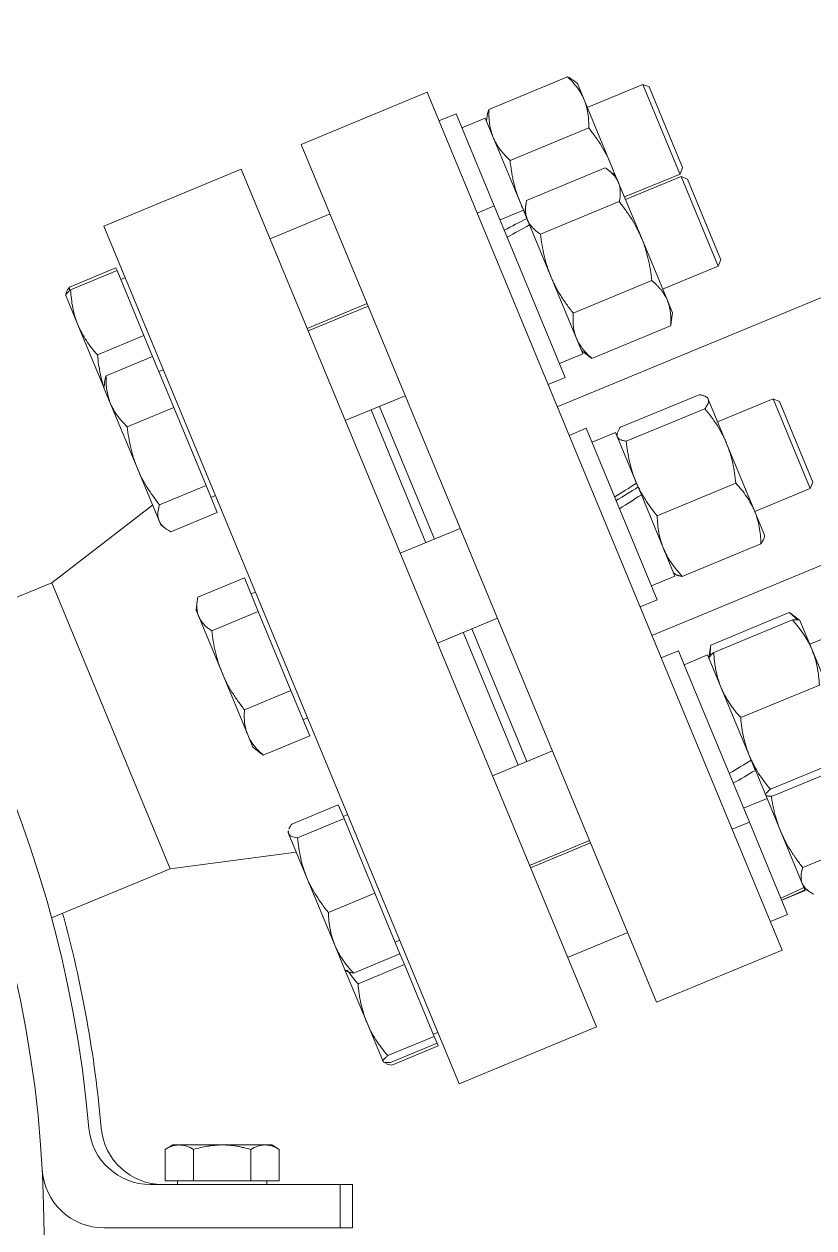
# Model space of a CAD drawing. Header units: millimetres. Extents: x 0 to 2970, y 0 to 2245.
# Drawn here: x 2139.5 to 2267.1, y 1639.2 to 1833.7 of the extents above; entities that cross this region are included whole.
import ezdxf

# ---------------------------------------------------------------- set-up
doc = ezdxf.new("R2010")
doc.units = ezdxf.units.MM
doc.layers.add('1', color=7, linetype='Continuous', true_color=0xffffff)
doc.layers.add('2', color=7, linetype='Continuous', true_color=0xffffff)

msp = doc.modelspace()

# ---------------------------------------------------------------- linework, layer by layer
at = {"layer": '1', "color": 7, "linetype": 'Continuous', "lineweight": 18}
for p, q in [((2227.31, 1825.15), (2214.61, 1819.88)), ((2228.93, 1824.05), (2228.23, 1824.59)), ((2184.29, 1814.22), (2204.62, 1822.64)), ((2262.02, 1684.05), (2204.62, 1822.64)), ((2228.93, 1824.05), (2230.02, 1821.42)), ((2239.5, 1823.92), (2230.52, 1820.2)), ((2240.52, 1823.5), (2239.5, 1823.92)), ((2239.5, 1823.92), (2245.49, 1809.46)), ((2245.91, 1810.48), (2240.52, 1823.5)), ((2234.34, 1810.99), (2230.02, 1821.42)), ((2209.31, 1819.16), (2206.53, 1818.02)), ((2215.47, 1804.28), (2209.31, 1819.16)), ((2214.36, 1818.84), (2214.24, 1817.96)), ((2214.03, 1818.47), (2210.24, 1816.9)), ((2214.03, 1818.47), (2220.2, 1803.57)), ((2230.74, 1816.88), (2218.03, 1811.62)), ((2241.7, 1675.64), (2184.29, 1814.22)), ((2235.1, 1809.16), (2234.34, 1810.99)), ((2152.42, 1801.01), (2174.59, 1810.2)), ((2232, 1671.62), (2174.59, 1810.2)), ((2174.59, 1810.2), (2232, 1671.62)), ((2233.41, 1810.42), (2220.7, 1805.16)), ((2235.1, 1809.16), (2233.92, 1810.07)), ((2235.1, 1809.16), (2235.53, 1808.11)), ((2236.52, 1805.72), (2245.5, 1809.43)), ((2245.66, 1809.04), (2236.69, 1805.32)), ((2245.49, 1809.46), (2245.5, 1809.43)), ((2245.5, 1809.43), (2245.92, 1810.46)), ((2246.69, 1808.62), (2245.66, 1809.04)), ((2251.66, 1794.55), (2245.66, 1809.04)), ((2245.92, 1810.46), (2245.91, 1810.48)), ((2239.31, 1799), (2235.53, 1808.11)), ((2246.69, 1808.62), (2252.09, 1795.58)), ((2235.67, 1804.97), (2222.96, 1799.7)), ((2309.28, 1806.46), (2233.06, 1774.88)), ((2215.47, 1804.28), (2212.7, 1803.13)), ((2226.95, 1776.57), (2215.47, 1804.28)), ((2220.2, 1803.59), (2216.41, 1802.02)), ((2220.75, 1802.24), (2220.2, 1803.59)), ((2220.6, 1804.55), (2220.41, 1803.08)), ((2188.95, 1802.98), (2179.25, 1798.97)), ((2220.75, 1802.24), (2220.92, 1801.83)), ((2221.18, 1801.2), (2220.92, 1801.83)), ((2229.8, 1780.4), (2221.18, 1801.2)), ((2209.82, 1662.43), (2152.42, 1801.01)), ((2209.82, 1662.43), (2152.42, 1801.01)), ((2243.46, 1788.97), (2239.31, 1799)), ((2251.66, 1794.55), (2252.09, 1795.58)), ((2146.84, 1791.16), (2154.35, 1794.27)), ((2147.02, 1790.71), (2154.53, 1793.82)), ((2154.35, 1794.27), (2154.53, 1793.82)), ((2154.53, 1793.82), (2158.88, 1783.32)), ((2242.69, 1790.83), (2251.66, 1794.55)), ((2155.87, 1792.7), (2155.13, 1792.39)), ((2240.96, 1792.21), (2228.25, 1786.95)), ((2146.25, 1789.85), (2146.24, 1789.8)), ((2146.24, 1789.8), (2148.21, 1785.05)), ((2146.28, 1790.05), (2146.25, 1789.85)), ((2185.25, 1784.48), (2194.95, 1788.5)), ((2195.11, 1788.1), (2185.41, 1784.08)), ((2244.28, 1786.99), (2243.46, 1788.97)), ((2244.09, 1785.52), (2244.28, 1786.99)), ((2148.21, 1785.05), (2152.43, 1774.85)), ((2243.98, 1784.91), (2231.27, 1779.65)), ((2151.37, 1780.21), (2158.88, 1783.32)), ((2158.88, 1783.32), (2160.28, 1779.95)), ((2152.77, 1776.84), (2160.28, 1779.95)), ((2160.28, 1779.95), (2163.7, 1771.71)), ((2226.01, 1778.83), (2229.8, 1780.4)), ((2229.59, 1780.91), (2230.77, 1780)), ((2162.03, 1777.82), (2161.29, 1777.51)), ((2152.53, 1775.81), (2152.41, 1774.91)), ((2224.18, 1775.42), (2226.95, 1776.57)), ((2152.41, 1774.91), (2153.49, 1772.31)), ((2233.06, 1774.88), (2225.67, 1771.82)), ((2153.49, 1772.31), (2157.81, 1761.88)), ((2191.41, 1769.59), (2201.11, 1773.61)), ((2248.59, 1773.78), (2235.88, 1768.52)), ((2253.02, 1765.9), (2250.05, 1773.06)), ((2260.55, 1773.11), (2251.57, 1769.39)), ((2261.57, 1772.68), (2260.55, 1773.11)), ((2266.55, 1758.62), (2260.55, 1773.11)), ((2261.57, 1772.68), (2266.97, 1759.65)), ((2156.19, 1768.6), (2163.7, 1771.71)), ((2163.7, 1771.71), (2168.92, 1759.1)), ((2195.57, 1771.32), (2204.45, 1749.87)), ((2196.96, 1771.89), (2205.84, 1750.45)), ((2249.53, 1771.51), (2236.82, 1766.25)), ((2230.35, 1768.35), (2227.58, 1767.2)), ((2241.83, 1740.64), (2230.35, 1768.35)), ((2324.59, 1769.5), (2248.37, 1737.93)), ((2235.08, 1767.66), (2231.29, 1766.09)), ((2238.47, 1759.48), (2235.08, 1767.66)), ((2235.32, 1767.37), (2235.29, 1767.15)), ((2257.54, 1754.99), (2253.02, 1765.9)), ((2157.81, 1761.88), (2161.32, 1753.4)), ((2161.41, 1755.99), (2168.92, 1759.1)), ((2168.92, 1759.1), (2170.72, 1754.74)), ((2238.47, 1759.48), (2238.5, 1759.4)), ((2239.25, 1757.6), (2238.5, 1759.4)), ((2254.52, 1759.46), (2241.81, 1754.2)), ((2257.57, 1754.9), (2266.55, 1758.62)), ((2266.55, 1758.62), (2266.97, 1759.65)), ((2169.71, 1757.19), (2170.45, 1757.49)), ((2244.68, 1744.47), (2239.25, 1757.6)), ((2143.97, 1743.4), (2160.28, 1755.91)), ((2163.21, 1751.63), (2170.72, 1754.74)), ((2259.16, 1751.06), (2257.54, 1754.99)), ((2161.59, 1752.74), (2161.32, 1753.4)), ((2161.59, 1752.74), (2162.31, 1752.19)), ((2210, 1752.17), (2200.29, 1748.15)), ((2259.13, 1750.84), (2259.16, 1751.06)), ((2258.57, 1749.69), (2245.86, 1744.43)), ((2244.47, 1744.98), (2244.65, 1744.84)), ((2163.11, 1697.2), (2143.97, 1743.4)), ((2167.59, 1741.06), (2175.1, 1744.17)), ((2175.1, 1744.17), (2177.35, 1738.74)), ((2240.9, 1742.9), (2244.68, 1744.47)), ((2176.91, 1741.89), (2176.17, 1741.58)), ((2167.48, 1740.44), (2167.29, 1738.98)), ((2167.72, 1737.94), (2167.29, 1738.98)), ((2239.06, 1739.49), (2241.83, 1740.64)), ((2167.72, 1737.94), (2171.49, 1728.84)), ((2169.84, 1735.63), (2177.35, 1738.74)), ((2177.35, 1738.74), (2182.63, 1725.99)), ((2206.3, 1733.66), (2216, 1737.68)), ((2248.37, 1737.93), (2240.97, 1734.87)), ((2263.16, 1738.6), (2250.46, 1733.33)), ((2263.67, 1737.39), (2250.96, 1732.12)), ((2264.86, 1737.3), (2263.43, 1738.4)), ((2266.83, 1732.54), (2264.86, 1737.3)), ((2275.43, 1737.18), (2266.45, 1733.46)), ((2210.45, 1735.39), (2219.33, 1713.94)), ((2211.84, 1735.96), (2220.72, 1714.52)), ((2250.41, 1733.01), (2250.17, 1731.22)), ((2245.24, 1732.42), (2242.46, 1731.27)), ((2245.24, 1732.42), (2246.18, 1730.15)), ((2249.96, 1731.73), (2246.17, 1730.16)), ((2257.01, 1714.71), (2249.96, 1731.73)), ((2271.41, 1721.49), (2266.83, 1732.54)), ((2246.18, 1730.15), (2256.72, 1704.7)), ((2171.49, 1728.84), (2175.65, 1718.8)), ((2175.12, 1722.88), (2182.63, 1725.99)), ((2182.63, 1725.99), (2185.67, 1718.66)), ((2268.02, 1726.87), (2255.31, 1721.61)), ((2184.59, 1721.25), (2185.33, 1721.56)), ((2175.65, 1718.8), (2176.48, 1716.81)), ((2178.16, 1715.55), (2185.67, 1718.66)), ((2176.48, 1716.81), (2177.64, 1715.92)), ((2224.88, 1716.24), (2215.18, 1712.22)), ((2257.56, 1713.39), (2257.01, 1714.71)), ((2272.82, 1715.29), (2260.11, 1710.03)), ((2273.26, 1714.23), (2260.55, 1708.96)), ((2257.56, 1713.39), (2257.68, 1713.09)), ((2259.57, 1708.54), (2257.68, 1713.09)), ((2255.78, 1706.97), (2259.57, 1708.54)), ((2265.52, 1694.17), (2259.57, 1708.54)), ((2182.77, 1704.41), (2190.28, 1707.52)), ((2190.28, 1707.52), (2191.21, 1705.28)), ((2191.8, 1705.96), (2191.06, 1705.65)), ((2183.7, 1702.17), (2191.21, 1705.28)), ((2191.21, 1705.28), (2196.2, 1693.24)), ((2253.94, 1703.56), (2256.72, 1704.7)), ((2256.72, 1704.7), (2262.88, 1689.82)), ((2182.21, 1703.3), (2182.17, 1703.05)), ((2182.25, 1702.88), (2182.17, 1703.05)), ((2182.25, 1702.88), (2185.2, 1695.74)), ((2278.05, 1702.65), (2265.34, 1697.39)), ((2221.18, 1697.73), (2230.88, 1701.75)), ((2231.04, 1701.36), (2221.34, 1697.34)), ((2163.11, 1697.2), (2183.49, 1699.88)), ((2185.2, 1695.74), (2189.72, 1684.83)), ((2265.52, 1694.17), (2265.69, 1693.76)), ((2265.52, 1694.16), (2266.22, 1693.63)), ((2188.69, 1690.13), (2196.2, 1693.24)), ((2196.2, 1693.24), (2200.25, 1683.45)), ((2261.94, 1692.09), (2265.73, 1693.65)), ((2265.73, 1693.65), (2265.69, 1693.76)), ((2260.11, 1688.67), (2262.88, 1689.82)), ((2227.34, 1682.85), (2237.05, 1686.87)), ((2189.72, 1684.83), (2191.36, 1680.88)), ((2199.48, 1685.32), (2200.21, 1685.63)), ((2192.74, 1680.34), (2200.25, 1683.45)), ((2200.25, 1683.45), (2200.98, 1681.7)), ((2241.7, 1675.64), (2262.02, 1684.05)), ((2191.36, 1680.88), (2191.56, 1680.73)), ((2191.36, 1680.88), (2194.88, 1672.38)), ((2193.47, 1678.59), (2200.98, 1681.7)), ((2200.98, 1681.7), (2205.78, 1670.1)), ((2194.88, 1672.38), (2197.51, 1666.04)), ((2209.82, 1662.43), (2232, 1671.62)), ((2198.27, 1666.99), (2205.78, 1670.1)), ((2198.72, 1665.9), (2206.23, 1669.01)), ((2205.64, 1670.44), (2206.38, 1670.75)), ((2205.78, 1670.1), (2206.23, 1669.01)), ((2206.23, 1669.01), (2206.42, 1668.56)), ((2198.91, 1665.45), (2206.42, 1668.56)), ((2197.52, 1666), (2197.56, 1665.97)), ((2163.52, 1652.56), (2162.28, 1651.84)), ((2162.28, 1651.84), (2162.28, 1646.76)), ((2163.52, 1652.56), (2164.59, 1652.56)), ((2171.52, 1652.56), (2164.59, 1652.56)), ((2166.9, 1651.84), (2166.9, 1646.76)), ((2178.44, 1652.56), (2171.52, 1652.56)), ((2176.13, 1651.84), (2176.13, 1646.76)), ((2179.52, 1652.56), (2178.44, 1652.56)), ((2180.75, 1651.84), (2179.52, 1652.56)), ((2180.75, 1651.84), (2180.75, 1646.76)), ((2190.57, 1646.16), (2159.94, 1646.16)), ((2166.9, 1646.76), (2162.28, 1646.76)), ((2164.28, 1646.76), (2164.28, 1646.16)), ((2176.13, 1646.76), (2166.9, 1646.76)), ((2180.75, 1646.76), (2176.13, 1646.76)), ((2178.75, 1646.16), (2178.75, 1646.76)), ((2192.57, 1646.16), (2190.57, 1646.16)), ((2190.57, 1639.16), (2190.57, 1646.16)), ((2192.57, 1639.16), (2192.57, 1646.16)), ((2152.43, 1639.16), (2190.57, 1639.16)), ((2190.57, 1639.16), (2192.57, 1639.16))]:
    msp.add_line(p, q, dxfattribs=at)
msp.add_circle((1955.23, 1638.16), 187.5, dxfattribs=at)
for centre, radius, start, end in [((1955.23, 1638.16), 195.5, 5.0251, 174.9749), ((1957.23, 1638.16), 195.5, 5.0251, 15.3814), ((2159.94, 1656.16), 10, 185.0251, 270), ((2161.94, 1656.16), 10, 185.0251, 270), ((2152.43, 1649.16), 10, 183.1928, 270)]:
    msp.add_arc(centre, radius, start, end, dxfattribs=at)
for centre, major_axis, ratio, start_param, end_param in [((2215.76, 1788.17), (62.87, 34.18), 0.141201, 1.414876, 1.472852), ((2226.66, 1792.68), (62.87, 34.18), 0.141201, 1.581212, 1.638909), ((2230.64, 1752.23), (61.01, 38.7), 0.026925, 1.4251, 1.483076), ((2230.64, 1752.23), (41.08, 26.05), 0.026925, 1.35583, 1.442618), ((2241.55, 1756.75), (61.01, 38.7), 0.026925, 1.591436, 1.649133), ((2245.52, 1716.3), (61.82, 36.72), 0.101424, 4.780787, 4.838763), ((2256.43, 1720.82), (61.82, 36.72), 0.101424, 4.61473, 4.672427), ((2251.69, 1701.42), (64.98, 29.12), 0.173993, 4.79044, 4.848416), ((2262.59, 1705.94), (64.98, 29.12), 0.173993, 4.624383, 4.68208)]:
    msp.add_ellipse(centre, major_axis=major_axis, ratio=ratio, start_param=start_param, end_param=end_param, dxfattribs=at)
for points in [[(2227.31, 1825.15), (2227.66, 1824.97), (2227.97, 1824.78), (2228.24, 1824.58)], [(2219.65, 1804.91), (2219.81, 1804.51), (2219.99, 1804.12), (2220.18, 1803.74)], [(2146.85, 1790.74), (2146.85, 1790.88), (2146.84, 1791.02), (2146.84, 1791.16)], [(2244.09, 1785.54), (2244.06, 1785.33), (2244.03, 1785.12), (2243.98, 1784.91)], [(2231.27, 1779.65), (2231.09, 1779.76), (2230.92, 1779.89), (2230.75, 1780.01)], [(2152.77, 1776.84), (2152.65, 1776.48), (2152.57, 1776.13), (2152.52, 1775.79)], [(2263.16, 1738.6), (2263.26, 1738.53), (2263.35, 1738.46), (2263.44, 1738.4)], [(2250.41, 1733), (2250.42, 1733.11), (2250.44, 1733.22), (2250.46, 1733.33)], [(2177.63, 1715.93), (2177.79, 1715.8), (2177.97, 1715.67), (2178.16, 1715.55)], [(2193.47, 1678.59), (2192.83, 1679.3), (2192.24, 1680.04), (2191.72, 1680.81)], [(2198.91, 1665.45), (2198.53, 1665.51), (2198.21, 1665.59), (2197.96, 1665.71)]]:
    msp.add_open_spline(points, degree=3, dxfattribs=at)
for points, knots in [([(2230.02, 1821.42), (2229.98, 1821.51), (2229.94, 1821.6), (2229.88, 1821.73), (2229.86, 1821.77), (2229.82, 1821.86), (2229.72, 1822.07), (2229.61, 1822.28), (2229.32, 1822.78), (2229.11, 1823.1), (2228.65, 1823.71), (2228.41, 1824.01), (2227.88, 1824.59), (2227.6, 1824.87), (2227.31, 1825.15)], [0, 0, 0, 0, 0.0625, 0.0625, 0.09375, 0.09375, 0.125, 0.25, 0.25, 0.5, 0.5, 0.75, 0.75, 1, 1, 1, 1]), ([(2230.74, 1816.88), (2230.76, 1817.68), (2230.73, 1818.47), (2230.56, 1819.61), (2230.48, 1819.98), (2230.28, 1820.71), (2230.16, 1821.07), (2230.02, 1821.42)], [0, 0, 0, 0, 0.5, 0.5, 0.75, 0.75, 1, 1, 1, 1]), ([(2214.35, 1818.82), (2214.37, 1818.94), (2214.39, 1819.06), (2214.46, 1819.41), (2214.53, 1819.64), (2214.61, 1819.88)], [0, 0, 0, 0, 0.345978, 0.345978, 1, 1, 1, 1]), ([(2214.61, 1819.88), (2214.58, 1819.08), (2214.62, 1818.3), (2214.79, 1817.16), (2214.86, 1816.78), (2215.06, 1816.05), (2215.18, 1815.69), (2215.33, 1815.34)], [0, 0, 0, 0, 0.5, 0.5, 0.75, 0.75, 1, 1, 1, 1]), ([(2234.34, 1810.99), (2234.12, 1811.52), (2233.88, 1812.04), (2233.35, 1813.06), (2233.06, 1813.56), (2232.61, 1814.3), (2232.37, 1814.66), (2232.13, 1815.02), (2231.96, 1815.26), (2231.88, 1815.38), (2231.45, 1815.97), (2231.1, 1816.43), (2230.74, 1816.88)], [0, 0, 0, 0, 0.25, 0.25, 0.5, 0.5, 0.625, 0.6875, 0.6875, 0.75, 0.75, 1, 1, 1, 1]), ([(2215.33, 1815.34), (2215.36, 1815.25), (2215.4, 1815.16), (2215.46, 1815.03), (2215.48, 1814.99), (2215.52, 1814.9), (2215.63, 1814.69), (2215.74, 1814.48), (2216.02, 1813.99), (2216.23, 1813.67), (2216.69, 1813.05), (2216.94, 1812.75), (2217.46, 1812.17), (2217.74, 1811.89), (2218.03, 1811.62)], [0, 0, 0, 0, 0.0625, 0.0625, 0.09375, 0.09375, 0.125, 0.25, 0.25, 0.5, 0.5, 0.75, 0.75, 1, 1, 1, 1]), ([(2218.03, 1811.62), (2218.09, 1811.04), (2218.17, 1810.47), (2218.29, 1809.75), (2218.31, 1809.61), (2218.36, 1809.32), (2218.44, 1808.89), (2218.53, 1808.47), (2218.73, 1807.63), (2218.88, 1807.07), (2219.23, 1805.98), (2219.43, 1805.44), (2219.65, 1804.91)], [0, 0, 0, 0, 0.25, 0.25, 0.3125, 0.3125, 0.375, 0.5, 0.5, 0.75, 0.75, 1, 1, 1, 1]), ([(2234.34, 1810.99), (2234.56, 1810.46), (2234.76, 1809.91), (2234.96, 1809.29), (2234.98, 1809.22), (2235.01, 1809.13), (2235.01, 1809.11), (2235.02, 1809.08)], [0, 0, 0, 0, 0.858323, 0.858323, 0.965613, 0.965613, 1, 1, 1, 1]), ([(2235.53, 1808.11), (2235.51, 1808.16), (2235.48, 1808.22), (2235.44, 1808.31), (2235.43, 1808.34), (2235.4, 1808.39), (2235.33, 1808.53), (2235.25, 1808.67), (2235.04, 1808.98), (2234.88, 1809.18), (2234.51, 1809.57), (2234.32, 1809.75), (2233.89, 1810.1), (2233.66, 1810.26), (2233.41, 1810.42)], [0, 0, 0, 0, 0.0625, 0.0625, 0.09375, 0.09375, 0.125, 0.25, 0.25, 0.5, 0.5, 0.75, 0.75, 1, 1, 1, 1]), ([(2235.67, 1804.97), (2235.79, 1805.54), (2235.85, 1806.09), (2235.83, 1806.88), (2235.8, 1807.14), (2235.7, 1807.63), (2235.63, 1807.87), (2235.53, 1808.11)], [0, 0, 0, 0, 0.5, 0.5, 0.75, 0.75, 1, 1, 1, 1]), ([(2220.7, 1805.16), (2220.59, 1804.59), (2220.52, 1804.04), (2220.55, 1803.25), (2220.58, 1802.99), (2220.68, 1802.49), (2220.75, 1802.25), (2220.84, 1802.02)], [0, 0, 0, 0, 0.5, 0.5, 0.75, 0.75, 1, 1, 1, 1]), ([(2239.31, 1799), (2239.25, 1799.13), (2239.19, 1799.27), (2239.1, 1799.47), (2239.07, 1799.54), (2239.01, 1799.67), (2238.86, 1800.01), (2238.7, 1800.33), (2238.3, 1801.11), (2238.01, 1801.62), (2237.4, 1802.61), (2237.07, 1803.09), (2236.39, 1804.04), (2236.04, 1804.51), (2235.67, 1804.97)], [0, 0, 0, 0, 0.0625, 0.0625, 0.09375, 0.09375, 0.125, 0.25, 0.25, 0.5, 0.5, 0.75, 0.75, 1, 1, 1, 1]), ([(2220.84, 1802.02), (2220.87, 1801.96), (2220.89, 1801.91), (2220.93, 1801.82), (2220.95, 1801.79), (2220.98, 1801.74), (2221.05, 1801.6), (2221.13, 1801.46), (2221.34, 1801.14), (2221.5, 1800.94), (2221.86, 1800.56), (2222.06, 1800.38), (2222.49, 1800.03), (2222.72, 1799.86), (2222.96, 1799.7)], [0, 0, 0, 0, 0.0625, 0.0625, 0.09375, 0.09375, 0.125, 0.25, 0.25, 0.5, 0.5, 0.75, 0.75, 1, 1, 1, 1]), ([(2222.96, 1799.7), (2223.09, 1798.53), (2223.28, 1797.38), (2223.68, 1795.68), (2223.84, 1795.12), (2224.19, 1794.01), (2224.39, 1793.46), (2224.62, 1792.91)], [0, 0, 0, 0, 0.5, 0.5, 0.75, 0.75, 1, 1, 1, 1]), ([(2240.96, 1792.21), (2240.83, 1793.38), (2240.64, 1794.53), (2240.24, 1796.23), (2240.09, 1796.79), (2239.73, 1797.91), (2239.53, 1798.46), (2239.31, 1799)], [0, 0, 0, 0, 0.5, 0.5, 0.75, 0.75, 1, 1, 1, 1]), ([(2224.62, 1792.91), (2224.67, 1792.78), (2224.73, 1792.64), (2224.82, 1792.44), (2224.85, 1792.37), (2224.91, 1792.24), (2225.06, 1791.91), (2225.22, 1791.58), (2225.63, 1790.8), (2225.91, 1790.29), (2226.53, 1789.3), (2226.85, 1788.82), (2227.53, 1787.87), (2227.88, 1787.4), (2228.25, 1786.95)], [0, 0, 0, 0, 0.0625, 0.0625, 0.09375, 0.09375, 0.125, 0.25, 0.25, 0.5, 0.5, 0.75, 0.75, 1, 1, 1, 1]), ([(2243.46, 1788.97), (2243.33, 1789.28), (2243.18, 1789.58), (2242.84, 1790.15), (2242.65, 1790.43), (2242.33, 1790.83), (2242.16, 1791.03), (2241.98, 1791.23), (2241.86, 1791.35), (2241.8, 1791.42), (2241.49, 1791.73), (2241.23, 1791.98), (2240.96, 1792.21)], [0, 0, 0, 0, 0.25, 0.25, 0.5, 0.5, 0.625, 0.6875, 0.6875, 0.75, 0.75, 1, 1, 1, 1]), ([(2147.02, 1790.71), (2146.89, 1790.61), (2146.77, 1790.5), (2146.64, 1790.38), (2146.62, 1790.36), (2146.57, 1790.31), (2146.5, 1790.25), (2146.45, 1790.18), (2146.34, 1790.06), (2146.3, 1789.99), (2146.25, 1789.86), (2146.24, 1789.8), (2146.26, 1789.76)], [0, 0, 0, 0, 0.25, 0.25, 0.3125, 0.3125, 0.375, 0.5, 0.5, 0.75, 0.75, 1, 1, 1, 1]), ([(2146.84, 1791.16), (2146.61, 1790.85), (2146.44, 1790.56), (2146.31, 1790.2), (2146.28, 1790.11), (2146.27, 1790.02)], [0, 0, 0, 0, 0.722315, 0.722315, 1, 1, 1, 1]), ([(2148.21, 1785.05), (2148.16, 1785.16), (2148.12, 1785.28), (2148.05, 1785.45), (2148.03, 1785.5), (2147.99, 1785.62), (2147.89, 1785.9), (2147.79, 1786.19), (2147.59, 1786.88), (2147.47, 1787.35), (2147.28, 1788.29), (2147.21, 1788.77), (2147.09, 1789.74), (2147.05, 1790.22), (2147.02, 1790.71)], [0, 0, 0, 0, 0.0625, 0.0625, 0.09375, 0.09375, 0.125, 0.25, 0.25, 0.5, 0.5, 0.75, 0.75, 1, 1, 1, 1]), ([(2243.46, 1788.97), (2243.59, 1788.66), (2243.69, 1788.34), (2243.79, 1787.97), (2243.8, 1787.93), (2243.82, 1787.85), (2243.84, 1787.72), (2243.9, 1787.43), (2243.94, 1787.18), (2244, 1786.67), (2244.02, 1786.32), (2244.02, 1785.62), (2244.01, 1785.27), (2243.98, 1784.91)], [0, 0, 0, 0, 0.25, 0.25, 0.28125, 0.28125, 0.3125, 0.375, 0.5, 0.5, 0.75, 0.75, 1, 1, 1, 1]), ([(2228.25, 1786.95), (2228.22, 1786.59), (2228.21, 1786.23), (2228.21, 1785.79), (2228.21, 1785.7), (2228.22, 1785.52), (2228.23, 1785.26), (2228.25, 1785), (2228.31, 1784.49), (2228.37, 1784.16), (2228.54, 1783.51), (2228.64, 1783.19), (2228.77, 1782.89)], [0, 0, 0, 0, 0.25, 0.25, 0.3125, 0.3125, 0.375, 0.5, 0.5, 0.75, 0.75, 1, 1, 1, 1]), ([(2151.37, 1780.21), (2150.71, 1780.95), (2150.11, 1781.71), (2149.31, 1782.91), (2149.06, 1783.33), (2148.6, 1784.17), (2148.39, 1784.61), (2148.21, 1785.05)], [0, 0, 0, 0, 0.5, 0.5, 0.75, 0.75, 1, 1, 1, 1]), ([(2228.77, 1782.89), (2228.9, 1782.58), (2229.05, 1782.28), (2229.25, 1781.95), (2229.27, 1781.91), (2229.31, 1781.84), (2229.38, 1781.73), (2229.55, 1781.48), (2229.7, 1781.28), (2230.02, 1780.88), (2230.25, 1780.62), (2230.74, 1780.12), (2231, 1779.88), (2231.27, 1779.65)], [0, 0, 0, 0, 0.25, 0.25, 0.28125, 0.28125, 0.3125, 0.375, 0.5, 0.5, 0.75, 0.75, 1, 1, 1, 1]), ([(2152.39, 1775.06), (2152.34, 1775.21), (2152.29, 1775.36), (2152.08, 1776.02), (2151.95, 1776.53), (2151.72, 1777.57), (2151.63, 1778.09), (2151.48, 1779.15), (2151.42, 1779.68), (2151.37, 1780.21)], [0, 0, 0, 0, 0.090634, 0.090634, 0.393756, 0.393756, 0.696878, 0.696878, 1, 1, 1, 1]), ([(2153.49, 1772.31), (2153.34, 1772.66), (2153.22, 1773.02), (2153.11, 1773.43), (2153.1, 1773.48), (2153.07, 1773.57), (2153.04, 1773.71), (2152.97, 1774.04), (2152.92, 1774.32), (2152.83, 1774.89), (2152.8, 1775.28), (2152.76, 1776.05), (2152.76, 1776.45), (2152.77, 1776.84)], [0, 0, 0, 0, 0.25, 0.25, 0.28125, 0.28125, 0.3125, 0.375, 0.5, 0.5, 0.75, 0.75, 1, 1, 1, 1]), ([(2156.19, 1768.6), (2155.9, 1768.87), (2155.62, 1769.15), (2155.29, 1769.51), (2155.22, 1769.59), (2155.1, 1769.73), (2154.91, 1769.96), (2154.73, 1770.19), (2154.38, 1770.65), (2154.18, 1770.97), (2153.8, 1771.62), (2153.63, 1771.96), (2153.49, 1772.31)], [0, 0, 0, 0, 0.25, 0.25, 0.3125, 0.3125, 0.375, 0.5, 0.5, 0.75, 0.75, 1, 1, 1, 1]), ([(2250.05, 1773.06), (2250.01, 1773.15), (2249.95, 1773.24), (2249.85, 1773.33), (2249.84, 1773.34), (2249.82, 1773.36), (2249.78, 1773.38), (2249.69, 1773.45), (2249.61, 1773.49), (2249.42, 1773.58), (2249.27, 1773.63), (2248.95, 1773.72), (2248.78, 1773.75), (2248.59, 1773.78)], [0, 0, 0, 0, 0.25, 0.25, 0.28125, 0.28125, 0.3125, 0.375, 0.5, 0.5, 0.75, 0.75, 1, 1, 1, 1]), ([(2249.53, 1771.51), (2249.64, 1771.66), (2249.74, 1771.82), (2249.85, 1772), (2249.87, 1772.03), (2249.9, 1772.1), (2249.96, 1772.21), (2250, 1772.31), (2250.07, 1772.51), (2250.1, 1772.63), (2250.11, 1772.86), (2250.09, 1772.96), (2250.05, 1773.06)], [0, 0, 0, 0, 0.25, 0.25, 0.3125, 0.3125, 0.375, 0.5, 0.5, 0.75, 0.75, 1, 1, 1, 1]), ([(2253.02, 1765.9), (2252.96, 1766.02), (2252.91, 1766.15), (2252.83, 1766.34), (2252.8, 1766.41), (2252.74, 1766.53), (2252.6, 1766.85), (2252.44, 1767.16), (2252.06, 1767.89), (2251.78, 1768.37), (2251.19, 1769.3), (2250.88, 1769.75), (2250.23, 1770.64), (2249.89, 1771.08), (2249.53, 1771.51)], [0, 0, 0, 0, 0.0625, 0.0625, 0.09375, 0.09375, 0.125, 0.25, 0.25, 0.5, 0.5, 0.75, 0.75, 1, 1, 1, 1]), ([(2157.81, 1761.88), (2157.75, 1762.02), (2157.7, 1762.15), (2157.62, 1762.35), (2157.59, 1762.42), (2157.54, 1762.56), (2157.41, 1762.9), (2157.3, 1763.24), (2157.04, 1764.07), (2156.88, 1764.62), (2156.62, 1765.74), (2156.51, 1766.31), (2156.32, 1767.45), (2156.25, 1768.02), (2156.19, 1768.6)], [0, 0, 0, 0, 0.0625, 0.0625, 0.09375, 0.09375, 0.125, 0.25, 0.25, 0.5, 0.5, 0.75, 0.75, 1, 1, 1, 1]), ([(2235.36, 1766.97), (2235.32, 1767.07), (2235.3, 1767.17), (2235.31, 1767.3), (2235.31, 1767.32), (2235.32, 1767.35), (2235.32, 1767.39), (2235.34, 1767.5), (2235.37, 1767.6), (2235.44, 1767.79), (2235.51, 1767.93), (2235.67, 1768.22), (2235.77, 1768.37), (2235.88, 1768.52)], [0, 0, 0, 0, 0.25, 0.25, 0.28125, 0.28125, 0.3125, 0.375, 0.5, 0.5, 0.75, 0.75, 1, 1, 1, 1]), ([(2235.36, 1766.97), (2235.4, 1766.88), (2235.46, 1766.79), (2235.63, 1766.64), (2235.74, 1766.57), (2235.93, 1766.48), (2236.03, 1766.44), (2236.14, 1766.4), (2236.22, 1766.38), (2236.26, 1766.37), (2236.46, 1766.31), (2236.63, 1766.28), (2236.82, 1766.25)], [0, 0, 0, 0, 0.25, 0.25, 0.5, 0.5, 0.625, 0.6875, 0.6875, 0.75, 0.75, 1, 1, 1, 1]), ([(2236.82, 1766.25), (2236.93, 1765.13), (2237.09, 1764.04), (2237.46, 1762.43), (2237.6, 1761.9), (2237.93, 1760.84), (2238.12, 1760.32), (2238.33, 1759.81)], [0, 0, 0, 0, 0.5, 0.5, 0.75, 0.75, 1, 1, 1, 1]), ([(2254.52, 1759.46), (2254.42, 1760.57), (2254.25, 1761.67), (2253.89, 1763.28), (2253.75, 1763.81), (2253.42, 1764.86), (2253.23, 1765.38), (2253.02, 1765.9)], [0, 0, 0, 0, 0.5, 0.5, 0.75, 0.75, 1, 1, 1, 1]), ([(2161.41, 1755.99), (2160.68, 1756.9), (2160, 1757.83), (2159.09, 1759.3), (2158.8, 1759.8), (2158.27, 1760.82), (2158.03, 1761.35), (2157.81, 1761.88)], [0, 0, 0, 0, 0.5, 0.5, 0.75, 0.75, 1, 1, 1, 1]), ([(2238.33, 1759.81), (2238.38, 1759.68), (2238.44, 1759.56), (2238.52, 1759.37), (2238.55, 1759.3), (2238.6, 1759.18), (2238.75, 1758.86), (2238.9, 1758.55), (2239.29, 1757.82), (2239.56, 1757.34), (2240.15, 1756.41), (2240.46, 1755.96), (2241.12, 1755.06), (2241.46, 1754.63), (2241.81, 1754.2)], [0, 0, 0, 0, 0.0625, 0.0625, 0.09375, 0.09375, 0.125, 0.25, 0.25, 0.5, 0.5, 0.75, 0.75, 1, 1, 1, 1]), ([(2257.54, 1754.99), (2257.49, 1755.09), (2257.45, 1755.19), (2257.38, 1755.35), (2257.36, 1755.4), (2257.31, 1755.5), (2257.19, 1755.75), (2257.06, 1756), (2256.74, 1756.59), (2256.5, 1756.98), (2255.99, 1757.72), (2255.72, 1758.08), (2255.14, 1758.78), (2254.84, 1759.13), (2254.52, 1759.46)], [0, 0, 0, 0, 0.0625, 0.0625, 0.09375, 0.09375, 0.125, 0.25, 0.25, 0.5, 0.5, 0.75, 0.75, 1, 1, 1, 1]), ([(2161.32, 1753.4), (2161.3, 1753.45), (2161.28, 1753.5), (2161.26, 1753.57), (2161.25, 1753.59), (2161.23, 1753.64), (2161.2, 1753.76), (2161.17, 1753.88), (2161.13, 1754.19), (2161.12, 1754.4), (2161.14, 1754.83), (2161.17, 1755.06), (2161.27, 1755.52), (2161.33, 1755.75), (2161.41, 1755.99)], [0, 0, 0, 0, 0.0625, 0.0625, 0.09375, 0.09375, 0.125, 0.25, 0.25, 0.5, 0.5, 0.75, 0.75, 1, 1, 1, 1]), ([(2258.57, 1749.69), (2258.54, 1750.61), (2258.46, 1751.52), (2258.21, 1752.85), (2258.11, 1753.29), (2257.86, 1754.15), (2257.71, 1754.57), (2257.54, 1754.99)], [0, 0, 0, 0, 0.5, 0.5, 0.75, 0.75, 1, 1, 1, 1]), ([(2163.21, 1751.63), (2162.76, 1751.87), (2162.36, 1752.12), (2161.88, 1752.56), (2161.74, 1752.71), (2161.5, 1753.04), (2161.4, 1753.22), (2161.32, 1753.4)], [0, 0, 0, 0, 0.5, 0.5, 0.75, 0.75, 1, 1, 1, 1]), ([(2241.81, 1754.2), (2241.84, 1753.27), (2241.93, 1752.37), (2242.17, 1751.04), (2242.28, 1750.6), (2242.53, 1749.74), (2242.67, 1749.32), (2242.85, 1748.9)], [0, 0, 0, 0, 0.5, 0.5, 0.75, 0.75, 1, 1, 1, 1]), ([(2259.13, 1750.84), (2259.12, 1750.75), (2259.1, 1750.65), (2259.04, 1750.49), (2259, 1750.39), (2258.94, 1750.28), (2258.91, 1750.21), (2258.89, 1750.18), (2258.78, 1749.99), (2258.68, 1749.84), (2258.57, 1749.69)], [0, 0, 0, 0, 0.278174, 0.278174, 0.45863, 0.548859, 0.548859, 0.639087, 0.639087, 1, 1, 1, 1]), ([(2242.85, 1748.9), (2242.89, 1748.8), (2242.93, 1748.69), (2243, 1748.54), (2243.03, 1748.49), (2243.07, 1748.39), (2243.19, 1748.13), (2243.32, 1747.88), (2243.65, 1747.29), (2243.88, 1746.91), (2244.39, 1746.17), (2244.67, 1745.81), (2245.24, 1745.1), (2245.55, 1744.76), (2245.86, 1744.43)], [0, 0, 0, 0, 0.0625, 0.0625, 0.09375, 0.09375, 0.125, 0.25, 0.25, 0.5, 0.5, 0.75, 0.75, 1, 1, 1, 1]), ([(2245.86, 1744.43), (2245.67, 1744.46), (2245.5, 1744.49), (2245.29, 1744.55), (2245.25, 1744.56), (2245.18, 1744.58), (2245.07, 1744.62), (2244.97, 1744.66), (2244.81, 1744.73), (2244.72, 1744.79), (2244.65, 1744.84)], [0, 0, 0, 0, 0.360913, 0.360913, 0.451141, 0.451141, 0.54137, 0.721826, 0.721826, 1, 1, 1, 1]), ([(2167.72, 1737.94), (2167.7, 1737.99), (2167.68, 1738.05), (2167.65, 1738.14), (2167.64, 1738.17), (2167.62, 1738.23), (2167.57, 1738.38), (2167.53, 1738.53), (2167.46, 1738.9), (2167.43, 1739.16), (2167.42, 1739.68), (2167.43, 1739.95), (2167.49, 1740.5), (2167.53, 1740.78), (2167.59, 1741.06)], [0, 0, 0, 0, 0.0625, 0.0625, 0.09375, 0.09375, 0.125, 0.25, 0.25, 0.5, 0.5, 0.75, 0.75, 1, 1, 1, 1]), ([(2169.84, 1735.63), (2169.35, 1735.95), (2168.92, 1736.29), (2168.38, 1736.87), (2168.22, 1737.07), (2167.94, 1737.49), (2167.82, 1737.71), (2167.72, 1737.94)], [0, 0, 0, 0, 0.5, 0.5, 0.75, 0.75, 1, 1, 1, 1]), ([(2264.36, 1737.47), (2264.22, 1737.63), (2264.07, 1737.78), (2263.68, 1738.16), (2263.43, 1738.38), (2263.16, 1738.6)], [0, 0, 0, 0, 0.393296, 0.393296, 1, 1, 1, 1]), ([(2263.67, 1737.39), (2264, 1737.42), (2264.29, 1737.44), (2264.6, 1737.41), (2264.69, 1737.4), (2264.82, 1737.35), (2264.86, 1737.31), (2264.88, 1737.26)], [0, 0, 0, 0, 0.5, 0.5, 0.75, 0.75, 1, 1, 1, 1]), ([(2266.83, 1732.54), (2266.65, 1732.98), (2266.44, 1733.42), (2266.18, 1733.9), (2266.15, 1733.95), (2266.09, 1734.06), (2266.01, 1734.22), (2265.79, 1734.59), (2265.59, 1734.89), (2265.19, 1735.5), (2264.91, 1735.89), (2264.31, 1736.65), (2263.99, 1737.02), (2263.67, 1737.39)], [0, 0, 0, 0, 0.25, 0.25, 0.28125, 0.28125, 0.3125, 0.375, 0.5, 0.5, 0.75, 0.75, 1, 1, 1, 1]), ([(2171.49, 1728.84), (2171.27, 1729.38), (2171.07, 1729.93), (2170.87, 1730.57), (2170.84, 1730.64), (2170.8, 1730.78), (2170.74, 1730.99), (2170.59, 1731.48), (2170.49, 1731.91), (2170.29, 1732.76), (2170.17, 1733.33), (2169.98, 1734.48), (2169.9, 1735.05), (2169.84, 1735.63)], [0, 0, 0, 0, 0.25, 0.25, 0.28125, 0.28125, 0.3125, 0.375, 0.5, 0.5, 0.75, 0.75, 1, 1, 1, 1]), ([(2250.41, 1731.69), (2250.4, 1731.9), (2250.39, 1732.12), (2250.4, 1732.66), (2250.42, 1732.99), (2250.46, 1733.33)], [0, 0, 0, 0, 0.391912, 0.391912, 1, 1, 1, 1]), ([(2250.19, 1731.18), (2250.18, 1731.19), (2250.18, 1731.2), (2250.18, 1731.22), (2250.18, 1731.23), (2250.18, 1731.24), (2250.18, 1731.28), (2250.19, 1731.31), (2250.23, 1731.41), (2250.28, 1731.48), (2250.41, 1731.64), (2250.5, 1731.73), (2250.71, 1731.92), (2250.82, 1732.02), (2250.96, 1732.12)], [0, 0, 0, 0, 0.0625, 0.0625, 0.09375, 0.09375, 0.125, 0.25, 0.25, 0.5, 0.5, 0.75, 0.75, 1, 1, 1, 1]), ([(2252.15, 1726.45), (2251.96, 1726.9), (2251.8, 1727.35), (2251.64, 1727.88), (2251.63, 1727.94), (2251.59, 1728.05), (2251.54, 1728.23), (2251.44, 1728.64), (2251.36, 1729), (2251.21, 1729.71), (2251.14, 1730.19), (2251.02, 1731.15), (2250.98, 1731.64), (2250.96, 1732.12)], [0, 0, 0, 0, 0.25, 0.25, 0.28125, 0.28125, 0.3125, 0.375, 0.5, 0.5, 0.75, 0.75, 1, 1, 1, 1]), ([(2268.02, 1726.87), (2268, 1727.36), (2267.95, 1727.85), (2267.88, 1728.46), (2267.87, 1728.58), (2267.83, 1728.82), (2267.78, 1729.18), (2267.71, 1729.54), (2267.57, 1730.25), (2267.46, 1730.72), (2267.18, 1731.64), (2267.02, 1732.09), (2266.83, 1732.54)], [0, 0, 0, 0, 0.25, 0.25, 0.3125, 0.3125, 0.375, 0.5, 0.5, 0.75, 0.75, 1, 1, 1, 1]), ([(2175.12, 1722.88), (2174.76, 1723.33), (2174.4, 1723.8), (2173.98, 1724.4), (2173.89, 1724.52), (2173.72, 1724.76), (2173.48, 1725.12), (2173.24, 1725.49), (2172.78, 1726.24), (2172.49, 1726.74), (2171.96, 1727.78), (2171.71, 1728.31), (2171.49, 1728.84)], [0, 0, 0, 0, 0.25, 0.25, 0.3125, 0.3125, 0.375, 0.5, 0.5, 0.75, 0.75, 1, 1, 1, 1]), ([(2252.15, 1726.45), (2252.33, 1726.01), (2252.54, 1725.58), (2252.99, 1724.73), (2253.24, 1724.32), (2253.64, 1723.71), (2253.85, 1723.41), (2254.07, 1723.12), (2254.22, 1722.92), (2254.29, 1722.83), (2254.67, 1722.35), (2254.99, 1721.97), (2255.31, 1721.61)], [0, 0, 0, 0, 0.25, 0.25, 0.5, 0.5, 0.625, 0.6875, 0.6875, 0.75, 0.75, 1, 1, 1, 1]), ([(2175.65, 1718.8), (2175.62, 1718.88), (2175.59, 1718.96), (2175.54, 1719.08), (2175.53, 1719.12), (2175.5, 1719.2), (2175.43, 1719.4), (2175.37, 1719.6), (2175.25, 1720.09), (2175.19, 1720.43), (2175.11, 1721.11), (2175.09, 1721.45), (2175.08, 1722.16), (2175.1, 1722.52), (2175.12, 1722.88)], [0, 0, 0, 0, 0.0625, 0.0625, 0.09375, 0.09375, 0.125, 0.25, 0.25, 0.5, 0.5, 0.75, 0.75, 1, 1, 1, 1]), ([(2255.31, 1721.61), (2255.4, 1720.53), (2255.55, 1719.48), (2255.89, 1717.92), (2256.02, 1717.41), (2256.34, 1716.4), (2256.52, 1715.9), (2256.72, 1715.41)], [0, 0, 0, 0, 0.5, 0.5, 0.75, 0.75, 1, 1, 1, 1]), ([(2178.16, 1715.55), (2177.61, 1716.03), (2177.11, 1716.53), (2176.47, 1717.33), (2176.28, 1717.61), (2175.93, 1718.19), (2175.78, 1718.49), (2175.65, 1718.8)], [0, 0, 0, 0, 0.5, 0.5, 0.75, 0.75, 1, 1, 1, 1]), ([(2256.72, 1715.41), (2256.77, 1715.28), (2256.82, 1715.16), (2256.91, 1714.98), (2256.93, 1714.92), (2256.99, 1714.8), (2257.13, 1714.49), (2257.28, 1714.2), (2257.65, 1713.49), (2257.92, 1713.03), (2258.49, 1712.14), (2258.79, 1711.71), (2259.43, 1710.85), (2259.76, 1710.44), (2260.11, 1710.03)], [0, 0, 0, 0, 0.0625, 0.0625, 0.09375, 0.09375, 0.125, 0.25, 0.25, 0.5, 0.5, 0.75, 0.75, 1, 1, 1, 1]), ([(2260.11, 1710.03), (2259.84, 1709.81), (2259.63, 1709.62), (2259.43, 1709.38), (2259.38, 1709.31), (2259.33, 1709.18), (2259.32, 1709.13), (2259.34, 1709.08)], [0, 0, 0, 0, 0.5, 0.5, 0.75, 0.75, 1, 1, 1, 1]), ([(2259.34, 1709.08), (2259.34, 1709.07), (2259.35, 1709.06), (2259.36, 1709.05), (2259.37, 1709.04), (2259.38, 1709.03), (2259.4, 1709.01), (2259.43, 1708.99), (2259.53, 1708.95), (2259.61, 1708.93), (2259.82, 1708.92), (2259.95, 1708.92), (2260.23, 1708.93), (2260.38, 1708.94), (2260.55, 1708.96)], [0, 0, 0, 0, 0.0625, 0.0625, 0.09375, 0.09375, 0.125, 0.25, 0.25, 0.5, 0.5, 0.75, 0.75, 1, 1, 1, 1]), ([(2261.74, 1703.28), (2261.52, 1703.81), (2261.33, 1704.36), (2261.13, 1704.98), (2261.11, 1705.05), (2261.06, 1705.19), (2261, 1705.4), (2260.86, 1705.89), (2260.75, 1706.31), (2260.56, 1707.15), (2260.45, 1707.71), (2260.32, 1708.51), (2260.28, 1708.74), (2260.25, 1708.98)], [0, 0, 0, 0, 0.293384, 0.293384, 0.330057, 0.330057, 0.36673, 0.440076, 0.586768, 0.586768, 0.880153, 0.880153, 1, 1, 1, 1]), ([(2182.3, 1703.61), (2182.34, 1703.72), (2182.4, 1703.84), (2182.56, 1704.11), (2182.66, 1704.26), (2182.77, 1704.41)], [0, 0, 0, 0, 0.467448, 0.467448, 1, 1, 1, 1]), ([(2182.25, 1702.88), (2182.24, 1702.91), (2182.23, 1702.93), (2182.22, 1702.97), (2182.21, 1702.98), (2182.21, 1703.01), (2182.2, 1703.07), (2182.19, 1703.14), (2182.2, 1703.22), (2182.2, 1703.25), (2182.2, 1703.27)], [0, 0, 0, 0, 0.205318, 0.205318, 0.307977, 0.307977, 0.410635, 0.821271, 0.821271, 1, 1, 1, 1]), ([(2183.7, 1702.17), (2183.32, 1702.23), (2183, 1702.31), (2182.62, 1702.48), (2182.52, 1702.55), (2182.35, 1702.7), (2182.28, 1702.79), (2182.25, 1702.88)], [0, 0, 0, 0, 0.5, 0.5, 0.75, 0.75, 1, 1, 1, 1]), ([(2185.2, 1695.74), (2185.15, 1695.87), (2185.1, 1696), (2185.02, 1696.19), (2185, 1696.26), (2184.95, 1696.38), (2184.83, 1696.71), (2184.72, 1697.04), (2184.47, 1697.83), (2184.33, 1698.36), (2184.09, 1699.43), (2183.99, 1699.97), (2183.82, 1701.07), (2183.75, 1701.62), (2183.7, 1702.17)], [0, 0, 0, 0, 0.0625, 0.0625, 0.09375, 0.09375, 0.125, 0.25, 0.25, 0.5, 0.5, 0.75, 0.75, 1, 1, 1, 1]), ([(2261.74, 1703.28), (2261.96, 1702.75), (2262.21, 1702.23), (2262.74, 1701.21), (2263.02, 1700.71), (2263.48, 1699.97), (2263.71, 1699.61), (2263.96, 1699.25), (2264.12, 1699.01), (2264.21, 1698.89), (2264.63, 1698.3), (2264.98, 1697.84), (2265.34, 1697.39)], [0, 0, 0, 0, 0.25, 0.25, 0.5, 0.5, 0.625, 0.6875, 0.6875, 0.75, 0.75, 1, 1, 1, 1]), ([(2265.34, 1697.39), (2265.19, 1696.91), (2265.09, 1696.45), (2265.05, 1695.8), (2265.06, 1695.59), (2265.12, 1695.19), (2265.17, 1695), (2265.25, 1694.82)], [0, 0, 0, 0, 0.5, 0.5, 0.75, 0.75, 1, 1, 1, 1]), ([(2188.69, 1690.13), (2187.98, 1690.99), (2187.32, 1691.88), (2186.44, 1693.28), (2186.16, 1693.75), (2185.65, 1694.73), (2185.42, 1695.23), (2185.2, 1695.74)], [0, 0, 0, 0, 0.5, 0.5, 0.75, 0.75, 1, 1, 1, 1]), ([(2265.25, 1694.82), (2265.27, 1694.77), (2265.29, 1694.72), (2265.32, 1694.66), (2265.33, 1694.63), (2265.36, 1694.59), (2265.42, 1694.48), (2265.49, 1694.38), (2265.67, 1694.13), (2265.81, 1693.98), (2266.13, 1693.69), (2266.31, 1693.55), (2266.7, 1693.3), (2266.91, 1693.18), (2267.14, 1693.06)], [0, 0, 0, 0, 0.0625, 0.0625, 0.09375, 0.09375, 0.125, 0.25, 0.25, 0.5, 0.5, 0.75, 0.75, 1, 1, 1, 1]), ([(2189.72, 1684.83), (2189.55, 1685.24), (2189.4, 1685.66), (2189.26, 1686.15), (2189.25, 1686.21), (2189.22, 1686.32), (2189.17, 1686.48), (2189.07, 1686.87), (2189.01, 1687.2), (2188.88, 1687.87), (2188.82, 1688.32), (2188.73, 1689.22), (2188.7, 1689.67), (2188.69, 1690.13)], [0, 0, 0, 0, 0.25, 0.25, 0.28125, 0.28125, 0.3125, 0.375, 0.5, 0.5, 0.75, 0.75, 1, 1, 1, 1]), ([(2192.74, 1680.34), (2192.43, 1680.68), (2192.12, 1681.02), (2191.76, 1681.46), (2191.69, 1681.55), (2191.55, 1681.73), (2191.34, 1682.01), (2191.14, 1682.28), (2190.76, 1682.84), (2190.52, 1683.22), (2190.09, 1684.01), (2189.9, 1684.41), (2189.72, 1684.83)], [0, 0, 0, 0, 0.25, 0.25, 0.3125, 0.3125, 0.375, 0.5, 0.5, 0.75, 0.75, 1, 1, 1, 1]), ([(2191.53, 1680.75), (2191.61, 1680.69), (2191.69, 1680.64), (2191.91, 1680.54), (2192.06, 1680.49), (2192.38, 1680.4), (2192.55, 1680.37), (2192.74, 1680.34)], [0, 0, 0, 0, 0.28119, 0.28119, 0.640595, 0.640595, 1, 1, 1, 1]), ([(2194.88, 1672.38), (2194.83, 1672.5), (2194.78, 1672.63), (2194.71, 1672.81), (2194.68, 1672.88), (2194.64, 1673), (2194.52, 1673.31), (2194.42, 1673.63), (2194.18, 1674.39), (2194.05, 1674.9), (2193.82, 1675.94), (2193.72, 1676.46), (2193.57, 1677.52), (2193.51, 1678.05), (2193.47, 1678.59)], [0, 0, 0, 0, 0.0625, 0.0625, 0.09375, 0.09375, 0.125, 0.25, 0.25, 0.5, 0.5, 0.75, 0.75, 1, 1, 1, 1]), ([(2198.27, 1666.99), (2197.58, 1667.82), (2196.93, 1668.67), (2196.07, 1670.01), (2195.8, 1670.47), (2195.31, 1671.41), (2195.08, 1671.89), (2194.88, 1672.38)], [0, 0, 0, 0, 0.5, 0.5, 0.75, 0.75, 1, 1, 1, 1]), ([(2197.51, 1666.04), (2197.49, 1666.08), (2197.49, 1666.14), (2197.52, 1666.21), (2197.52, 1666.22), (2197.53, 1666.24), (2197.55, 1666.26), (2197.58, 1666.33), (2197.63, 1666.39), (2197.73, 1666.51), (2197.82, 1666.6), (2198.02, 1666.79), (2198.14, 1666.89), (2198.27, 1666.99)], [0, 0, 0, 0, 0.25, 0.25, 0.28125, 0.28125, 0.3125, 0.375, 0.5, 0.5, 0.75, 0.75, 1, 1, 1, 1]), ([(2198.72, 1665.9), (2198.55, 1665.88), (2198.4, 1665.87), (2198.22, 1665.86), (2198.19, 1665.86), (2198.12, 1665.86), (2198.02, 1665.86), (2197.94, 1665.87), (2197.78, 1665.88), (2197.7, 1665.9), (2197.57, 1665.95), (2197.53, 1665.99), (2197.51, 1666.04)], [0, 0, 0, 0, 0.25, 0.25, 0.3125, 0.3125, 0.375, 0.5, 0.5, 0.75, 0.75, 1, 1, 1, 1]), ([(2162.28, 1651.84), (2162.66, 1652.06), (2163.04, 1652.24), (2163.61, 1652.43), (2163.81, 1652.48), (2164.2, 1652.54), (2164.39, 1652.56), (2164.59, 1652.56)], [0, 0, 0, 0, 0.5, 0.5, 0.75, 0.75, 1, 1, 1, 1]), ([(2164.59, 1652.56), (2164.64, 1652.56), (2164.69, 1652.56), (2164.78, 1652.55), (2164.83, 1652.55), (2164.98, 1652.54), (2165.08, 1652.52), (2165.37, 1652.48), (2165.56, 1652.43), (2166.14, 1652.24), (2166.52, 1652.06), (2166.9, 1651.84)], [0, 0, 0, 0, 0.0625, 0.0625, 0.125, 0.125, 0.25, 0.25, 0.5, 0.5, 1, 1, 1, 1]), ([(2171.52, 1652.56), (2171.13, 1652.56), (2170.73, 1652.54), (2170.29, 1652.5), (2170.24, 1652.5), (2170.14, 1652.49), (2170, 1652.48), (2169.66, 1652.44), (2169.36, 1652.39), (2168.79, 1652.3), (2168.4, 1652.22), (2167.65, 1652.05), (2167.27, 1651.95), (2166.9, 1651.84)], [0, 0, 0, 0, 0.25, 0.25, 0.28125, 0.28125, 0.3125, 0.375, 0.5, 0.5, 0.75, 0.75, 1, 1, 1, 1]), ([(2171.52, 1652.56), (2171.91, 1652.56), (2172.3, 1652.54), (2173.07, 1652.48), (2173.46, 1652.43), (2174.04, 1652.34), (2174.32, 1652.28), (2174.61, 1652.22), (2174.8, 1652.18), (2174.9, 1652.16), (2175.38, 1652.05), (2175.76, 1651.95), (2176.13, 1651.84)], [0, 0, 0, 0, 0.25, 0.25, 0.5, 0.5, 0.625, 0.6875, 0.6875, 0.75, 0.75, 1, 1, 1, 1]), ([(2176.13, 1651.84), (2176.51, 1652.06), (2176.89, 1652.24), (2177.47, 1652.43), (2177.66, 1652.48), (2178.05, 1652.54), (2178.25, 1652.56), (2178.44, 1652.56)], [0, 0, 0, 0, 0.5, 0.5, 0.75, 0.75, 1, 1, 1, 1]), ([(2178.44, 1652.56), (2178.49, 1652.56), (2178.54, 1652.56), (2178.64, 1652.55), (2178.69, 1652.55), (2178.84, 1652.54), (2178.93, 1652.52), (2179.23, 1652.48), (2179.42, 1652.43), (2180, 1652.24), (2180.38, 1652.06), (2180.75, 1651.84)], [0, 0, 0, 0, 0.0625, 0.0625, 0.125, 0.125, 0.25, 0.25, 0.5, 0.5, 1, 1, 1, 1])]:
    msp.add_open_spline(points, degree=3, knots=knots, dxfattribs=at)
at = {"layer": '2', "color": 7, "linetype": 'Continuous', "lineweight": 18}
for p, q in [((2124.8, 1735.45), (2143.97, 1743.4)), ((2143.93, 1689.26), (2163.11, 1697.2))]:
    msp.add_line(p, q, dxfattribs=at)

doc.saveas('drawing.dxf')
